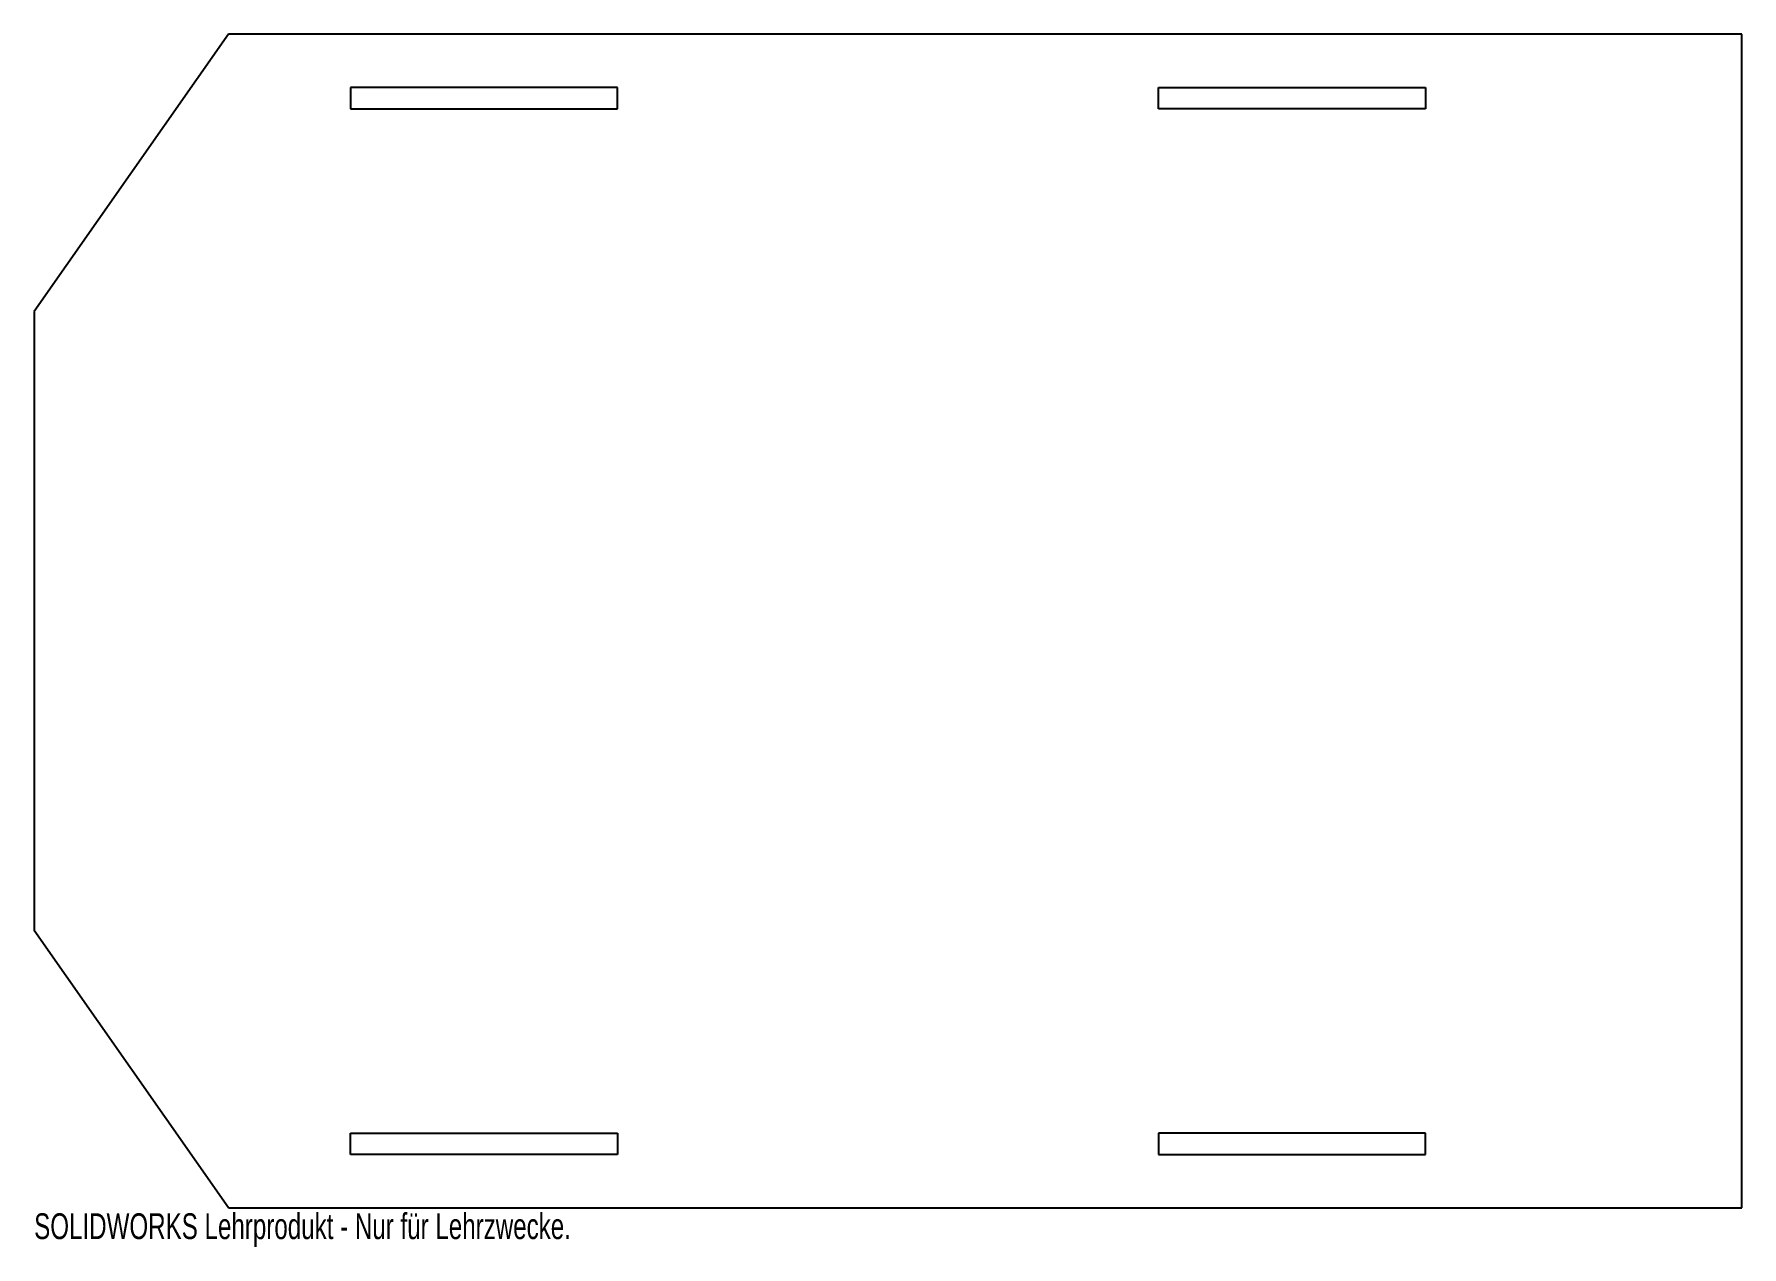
# Model space of a CAD drawing. Header units: millimetres. Extents: x 0 to 320, y -7 to 220.
import ezdxf

# ---------------------------------------------------------------- set-up
doc = ezdxf.new("R2010")
doc.units = ezdxf.units.MM
doc.styles.add('SLDTEXTSTYLE0', font='TXT', dxfattribs={"width": 0.7})

msp = doc.modelspace()

# ---------------------------------------------------------------- linework, layer by layer
at = {"color": 7, "linetype": 'Continuous', "lineweight": 25}
for p, q in [((36.41, 220), (0, 168)), ((320, 220), (36.41, 220)), ((320, 0), (320, 220)), ((109.3, 210), (59.3, 210)), ((59.3, 210), (59.3, 206)), ((109.3, 206), (109.3, 210)), ((210.7, 210), (260.7, 210)), ((210.7, 206), (210.7, 210)), ((260.7, 210), (260.7, 206)), ((59.3, 206), (109.3, 206)), ((260.7, 206), (210.7, 206)), ((0, 168), (0, 52)), ((36.41, 0), (0, 52)), ((59.3, 14), (109.3, 14)), ((59.3, 10), (59.3, 14)), ((109.3, 14), (109.3, 10)), ((210.7, 14), (210.7, 10)), ((260.7, 14), (210.7, 14)), ((260.7, 10), (260.7, 14)), ((109.3, 10), (59.3, 10)), ((210.7, 10), (260.7, 10)), ((36.41, 0), (320, 0))]:
    msp.add_line(p, q, dxfattribs=at)

# ---------------------------------------------------------------- texts
at = {"color": 7, "linetype": 'Continuous', "insert": (0, -1.02), "char_height": 4.8336, "attachment_point": 1, "style": 'SLDTEXTSTYLE0'}
msp.add_mtext('SOLIDWORKS Lehrprodukt - Nur für Lehrzwecke.', dxfattribs=at)

doc.saveas('drawing.dxf')
